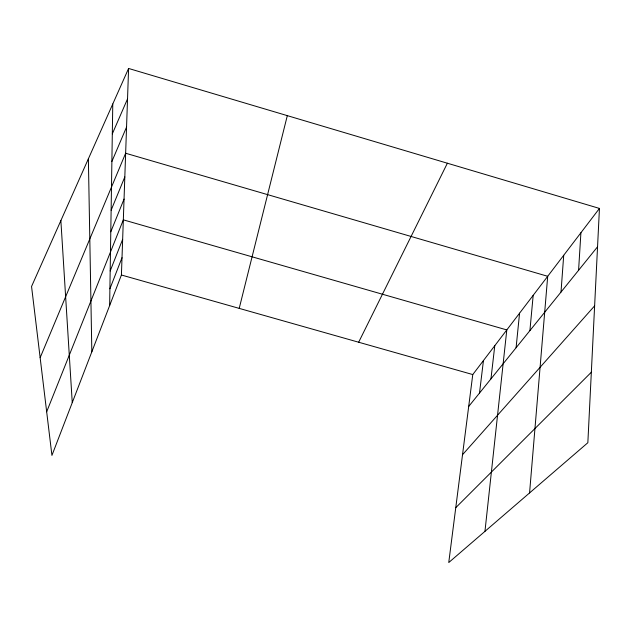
<?xml version="1.0" encoding="UTF-8"?>
<svg xmlns="http://www.w3.org/2000/svg" width="631" height="631" viewBox="0 0 631 631"><rect width="100%" height="100%" fill="white"/><g stroke="black" fill="none" stroke-linecap="round" stroke-linejoin="round"><path stroke-width="0.95" d="M109.644 305.546L112.775 103.981M128.59 68.456L31.55 286.482L51.931 455.401L121.412 275.006L128.59 68.456L599.45 208.427L587.847 442.725L448.751 562.544L472.769 374.562L599.45 208.427M578.58 270.289L580.914 232.729M561.006 292.066L563.712 255.295M529.567 492.937L547.7 276.291L125.64 153.246L40.147 357.706M529.906 330.605L533.179 295.332M516.087 347.736L519.573 313.173M484.955 531.365L506.803 329.926L123.329 219.848L46.67 411.791M490.957 378.876L494.783 345.685M479.497 393.074L483.456 360.538M239.212 308.385L287.318 115.639M109.904 288.785L122.012 257.708M110.18 270.975L122.651 239.354M110.788 231.814L124.047 199.081M111.127 210.226L124.82 176.932M111.884 161.497L126.555 127.068M112.31 133.875L127.533 98.886M358.66 342.231L447.379 163.216M468.691 406.467L597.549 246.784M462.531 454.706L594.623 305.854M455.763 507.671L591.342 372.219M121.412 275.006L472.769 374.562M60.868 220.605L72.257 402.625M88.372 158.815L91.834 351.79"/></g></svg>
